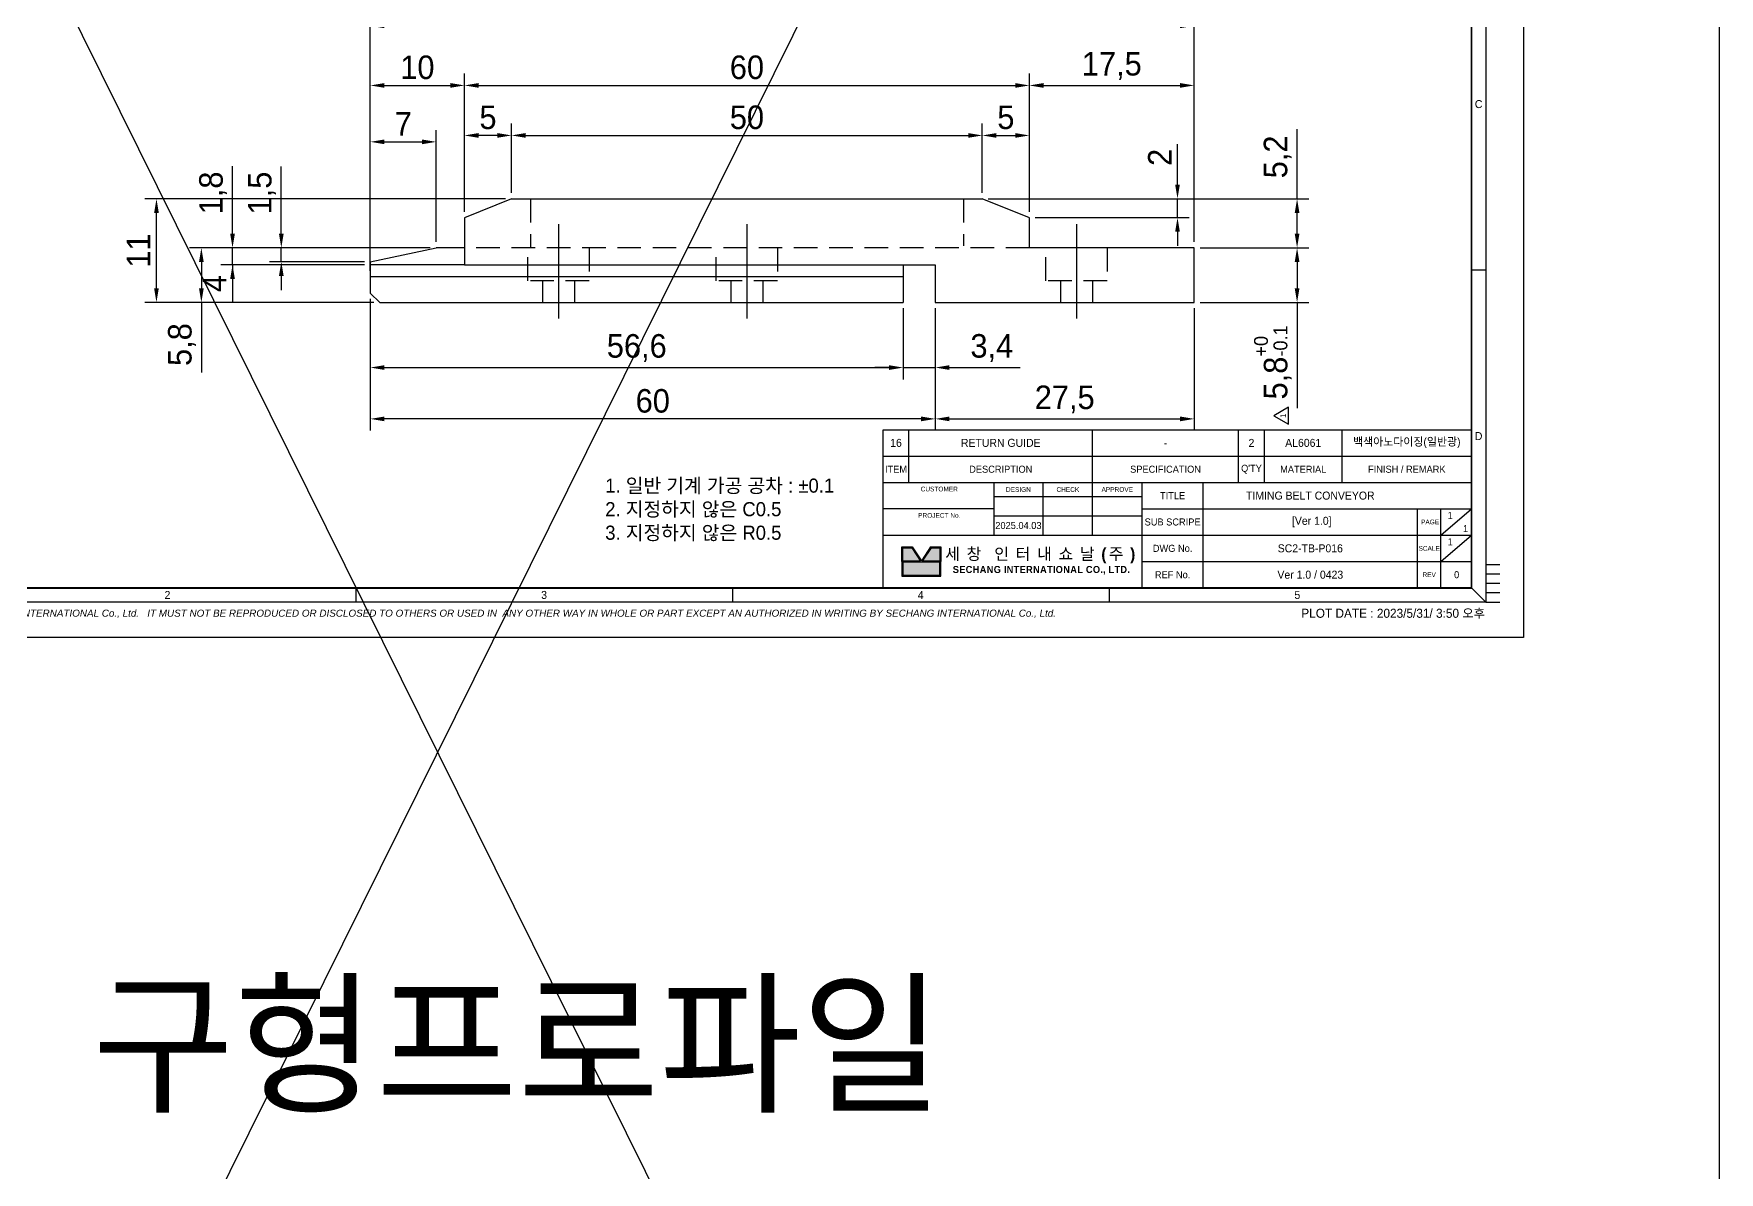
# Model space of a CAD drawing. Header units: inches. Extents: x 0 to 23821, y 0 to 11279.
# Drawn here: x 23265.8 to 23444.8, y 2077.7 to 2198.6 of the extents above; entities that cross this region are included whole.
import ezdxf
from ezdxf.enums import TextEntityAlignment as Align

# ---------------------------------------------------------------- set-up
doc = ezdxf.new("R2010")
doc.units = ezdxf.units.IN
doc.header["$LTSCALE"] = 10
doc.header["$MEASUREMENT"] = 0
for name, pattern in [('CENTER', [2, 1.25, -0.25, 0.25, -0.25]), ('HIDDEN', [0.375, 0.25, -0.125]), ('PHANTOM', [2.5, 1.25, -0.25, 0.25, -0.25, 0.25, -0.25])]:
    doc.linetypes.add(name, pattern=pattern)
doc.layers.get('Defpoints').update_dxf_attribs({"color": 8})
for name, color, linetype in [('11', 1, 'CENTER'), ('22', 2, 'HIDDEN'), ('44', 4, 'Continuous'), ('66', 6, 'PHANTOM'), ('T', 3, 'Continuous'), ('V', 1, 'Continuous')]:
    doc.layers.add(name, color=color, linetype=linetype)
doc.styles.add('SCI', font='')
doc.styles.get('SCI').set_extended_font_data('Gulim')
doc.dimstyles.new('SCH', dxfattribs={"dimtxt": 2.5, "dimasz": 2, "dimexe": 1.25, "dimexo": 0.625, "dimtad": 1, "dimdec": 8, "dimtxsty": 'SCI', "dimcen": 2.5, "dimclrd": 4, "dimclre": 4, "dimclrt": 7, "dimadec": 8, "dimazin": 2, "dimtfac": 1, "dimtdec": 8, "dimtmove": 0, "dimatfit": 3, "dimfxl": 1, "dimarcsym": 0})

# ---------------------------------------------------------------- blocks, each defined once
blk = doc.blocks.new('SECHANG TITLE')
h = blk.add_hatch(color=162)
h.dxf.hatch_style = 1
h.paths.add_polyline_path([(6.08, -25.11), (4.21, -25.11), (4.21, -27.9), (7.94, -27.9)])
h.paths.add_polyline_path([(12.06, -25.11), (10.19, -25.11), (8.33, -27.9), (12.06, -27.9)])
h.paths.add_polyline_path([(12.06, -28.1), (4.21, -28.1), (4.21, -30.89), (12.06, -30.89)])
at = {"color": 3}
for p, q in [((125, 0), (125, -33.6)), ((0, -5.6), (125, -5.6)), ((0, -33.6), (0, -5.6)), ((5.5, -11.2), (5.5, -5.6)), ((44.5, -22.4), (44.5, -5.6)), ((75.5, -11.2), (75.5, -5.6)), ((81, -11.2), (81, -5.6)), ((97.5, -11.2), (97.5, -5.6)), ((0, -11.2), (125, -11.2)), ((23.5, -11.2), (23.5, -22.4)), ((23.5, -14.2), (55, -14.2)), ((34, -22.4), (34, -11.2)), ((55, -33.6), (55, -11.2)), ((68, -33.6), (68, -11.2)), ((23.5, -16.8), (0, -16.8)), ((55, -16.8), (125, -16.8)), ((113.5, -33.6), (113.5, -16.8)), ((118.5, -22.4), (125, -16.8)), ((118.5, -33.6), (118.5, -16.8)), ((23.5, -18.3), (55, -18.3)), ((0, -22.4), (125, -22.4)), ((118.5, -28), (125, -22.4)), ((55, -28), (125, -28)), ((0, -33.6), (125, -33.6))]:
    blk.add_line(p, q, dxfattribs=at)
for p, q in [((4, -28), (4, -24.9)), ((4, -24.9), (6.19, -24.9)), ((6.19, -24.9), (8.13, -27.81)), ((10.08, -24.9), (8.13, -27.81)), ((10.08, -24.9), (12.27, -24.9)), ((12.27, -24.9), (12.27, -28)), ((4, -28), (4, -31.1)), ((4.21, -27.9), (4.21, -25.11)), ((4.21, -25.11), (6.08, -25.11)), ((7.94, -27.9), (4.21, -27.9)), ((12.06, -28.1), (4.21, -28.1)), ((4.21, -28.1), (4.21, -30.89)), ((6.08, -25.11), (7.94, -27.9)), ((10.19, -25.11), (8.33, -27.9)), ((12.06, -27.9), (8.33, -27.9)), ((10.19, -25.11), (12.06, -25.11)), ((12.06, -25.11), (12.06, -27.9)), ((12.06, -30.89), (12.06, -28.1)), ((12.27, -31.1), (12.27, -28)), ((4, -31.1), (12.27, -31.1)), ((4.21, -30.89), (12.06, -30.89))]:
    blk.add_line(p, q)
at = {"attachment_point": 5, "style": 'SCI'}
for s, insert, char_height, width in [('ITEM', (2.75, -8.4), 1.5, 5.5), ('DESCRIPTION', (25, -8.4), 1.5, 39), ('SPECIFICATION', (60, -8.4), 1.5, 31), ("Q'TY", (78.25, -8.4), 1.5, 5.5), ('MATERIAL', (89.25, -8.4), 1.5, 16.5), ('FINISH / REMARK', (111.25, -8.4), 1.5, 27.5), (' CUSTOMER', (11.75, -12.6), 1, 23.5), ('DESIGN', (28.75, -12.7), 1, 10.5), ('CHECK', (39.25, -12.7), 1, 10.5), ('APPROVE', (49.75, -12.7), 1, 10.5), ('TITLE', (61.5, -14), 1.5, 13), (' PROJECT No.', (11.75, -18.2), 1, 23.5), ('SUB SCRIPE', (61.5, -19.6), 1.5, 13), (' PAGE', (116, -19.6), 1, 5), ('{\\fGulim|b1|i0|c129|p50;\\T1.45;세창 인터내쇼날(주)}', (33.63, -26.75), 2.5, 38.7333), ('DWG No.', (61.5, -25.2), 1.5, 13), ('SCALE', (116, -25.2), 1, 5), ('{\\fGulim|b1|i0|c129|p50;\\T1.05;SECHANG INTERNATIONAL CO., LTD.}', (33.63, -29.85), 1.5, 38.7333), ('REF No.', (61.5, -30.8), 1.5, 13), ('REV', (116, -30.8), 1, 5)]:
    blk.add_mtext(s, dxfattribs=dict(at, insert=insert, char_height=char_height, width=width))
blk = doc.blocks.new('SECHANG A3')
for p, q in [((202, 78), (199, 78)), ((202, 15.5), (205, 15.5))]:
    blk.add_line(p, q)
at = {"color": 2}
for p, q in [((-38, 10.5), (-38, 7.5)), ((42, 10.5), (42, 7.5)), ((122, 10.5), (122, 7.5)), ((199, 10.5), (202, 7.5))]:
    blk.add_line(p, q, dxfattribs=at)
at = {"color": 1}
blk.add_lwpolyline([(-210, 297), (210, 297), (210, 0), (-210, 0)], close=True, dxfattribs=at)
at = {"color": 2}
blk.add_lwpolyline([(-198, 289.5), (202, 289.5), (202, 7.5), (-198, 7.5)], close=True, dxfattribs=at)
at = {"const_width": 0.4}
blk.add_lwpolyline([(-195, 286.5), (199, 286.5), (199, 10.5), (-195, 10.5)], close=True, dxfattribs=at)
at = {"layer": '11', "ltscale": 5}
blk.add_line((202, 11.5), (205, 11.5), dxfattribs=at)
at = {"layer": '22', "ltscale": 5}
blk.add_line((202, 13.5), (205, 13.5), dxfattribs=at)
at = {"layer": '66', "ltscale": 3}
blk.add_line((202, 9.5), (205, 9.5), dxfattribs=at)
at = {"layer": 'T'}
blk.add_line((202, 7.5), (205, 7.5), dxfattribs=at)
blk.add_blockref('SECHANG TITLE', (74, 44.1))
at = {"linetype": 'Continuous', "style": 'SCI'}
blk.add_text('PLOT DATE : 2023/5/31/ 3:50 오후', height=1.92, dxfattribs=at).set_placement((201.86, 4.16), align=Align.RIGHT)
at = {"color": 2, "style": 'SCI'}
for s, insert, char_height, width, attachment_point in [('C', (200.5, 113.25), 1.7, 3, 5), ('D', (200.5, 42.75), 1.7, 3, 5), ('1. 일반 기계 가공 공차 : ±0.1\\P2. 지정하지 않은 C0.5\\P3. 지정하지 않은 R0.5', (14.98, 27.07), 3, 83.5818, 4), ('TIMING BELT CONVEYOR', (164.75, 30.1), 1.7, 45.5, 5), ('2025.04.03', (102.75, 23.75), 1.5, 10.5, 5), ('\\pi1.42726;1', (195.75, 23.1), 1.5, 3.25, 4), ('2', (-78, 9), 1.7, 80, 5), ('3', (2, 9), 1.7, 80, 5), ('4', (82, 9), 1.7, 80, 5), ('5', (162, 9), 1.7, 80, 5)]:
    blk.add_mtext(s, dxfattribs=dict(at, insert=insert, char_height=char_height, width=width, attachment_point=attachment_point))
at = {"color": 3, "insert": (-198, 5), "char_height": 1.5, "width": 400.0238, "attachment_point": 4, "style": 'SCI'}
blk.add_mtext('{\\fArial|b0|i1|c0|p34;THIS DRAWING CONTAINS CONFIDENTIAL INFORMATION PROPRIETARY TO SECHANG INTERNATIONAL Co., Ltd.   IT MUST NOT BE REPRODUCED OR DISCLOSED TO OTHERS OR USED IN  ANY OTHER WAY IN WHOLE OR PART EXCEPT AN AUTHORIZED IN WRITING BY SECHANG INTERNATIONAL Co., Ltd.  }', dxfattribs=at)
blk = doc.blocks.new('A$C22515e4a')
at = {"color": 3}
for p, q in [((0, 0), (125, 0)), ((0, -5.6), (0, 0)), ((5.5, -5.6), (5.5, 0)), ((44.5, -5.6), (44.5, 0)), ((75.5, -5.6), (75.5, 0)), ((81, -5.6), (81, 0)), ((97.5, -5.6), (97.5, 0)), ((125, 0), (125, -5.6))]:
    blk.add_line(p, q, dxfattribs=at)
blk = doc.blocks.new('A$Cbff18ab5')
for p, q in [((-72.5, 11), (-77.5, 9)), ((-72.5, 11), (-22.5, 11)), ((-17.5, 9), (-22.5, 11)), ((-77.5, 9), (-77.5, 4)), ((-17.5, 5.8), (-17.5, 9)), ((-87.5, 4.3), (-80.5, 5.8)), ((-77.5, 5.8), (-80.5, 5.8)), ((0, 5.8), (-17.5, 5.8)), ((0, 0), (0, 5.8)), ((-87.5, 4.3), (-87.5, 4)), ((-77.5, 4), (-87.5, 4)), ((-87.5, 4), (-87.5, 1)), ((-77.5, 4), (-27.5, 4)), ((-30.9, 4), (-30.9, 0)), ((-27.5, 4), (-27.5, 0)), ((-27.5, 4), (-27.5, 0)), ((-87.5, 2.74), (-30.9, 2.74)), ((-86.5, 0), (-87.5, 1)), ((-86.5, 0), (-30.9, 0)), ((-27.5, 0), (0, 0))]:
    blk.add_line(p, q)
at = {"layer": '11'}
for p, q in [((-67.5, 8.3), (-67.5, -1.7)), ((-47.5, 8.3), (-47.5, -1.7)), ((-12.5, 8.3), (-12.5, -1.7))]:
    blk.add_line(p, q, dxfattribs=at)
at = {"layer": '22'}
for p, q in [((-70.5, 11), (-70.5, 5.8)), ((-24.5, 11), (-24.5, 6)), ((-17.5, 5.8), (-77.5, 5.8)), ((-70.75, 2.3), (-70.75, 5.8)), ((-64.25, 5.8), (-64.25, 2.3)), ((-50.75, 2.3), (-50.75, 5.8)), ((-44.25, 5.8), (-44.25, 2.3)), ((-15.75, 2.3), (-15.75, 5.8)), ((-9.25, 5.8), (-9.25, 2.3)), ((-64.25, 2.3), (-70.75, 2.3)), ((-69.2, 2.3), (-69.2, 0)), ((-65.8, 2.3), (-65.8, 0)), ((-44.25, 2.3), (-50.75, 2.3)), ((-49.2, 2.3), (-49.2, 0)), ((-45.8, 2.3), (-45.8, 0)), ((-9.25, 2.3), (-15.75, 2.3)), ((-14.2, 2.3), (-14.2, 0)), ((-10.8, 2.3), (-10.8, 0))]:
    blk.add_line(p, q, dxfattribs=at)
blk = doc.blocks.new('*D905')
at = {"color": 4, "lineweight": -2, "transparency": 16777216}
for p, q in [((23315.91, 2181.05), (23277.58, 2181.05)), ((23278.83, 2171.55), (23278.83, 2179.55)), ((23301.91, 2170.05), (23277.58, 2170.05))]:
    blk.add_line(p, q, dxfattribs=at)
at = {"color": 4, "transparency": 16777216}
for points in [[(23278.58, 2179.55), (23279.08, 2179.55), (23278.83, 2181.05)], [(23278.58, 2171.55), (23279.08, 2171.55), (23278.83, 2170.05)]]:
    blk.add_solid(points, dxfattribs=at)
at = {"layer": 'Defpoints', "color": 0, "transparency": 16777216}
for p in [(23278.83, 2181.05), (23316.54, 2181.05), (23302.54, 2170.05)]:
    blk.add_point(p, dxfattribs=at)
at = {"color": 7, "transparency": 16777216, "insert": (23276.92, 2175.55), "char_height": 2.5, "attachment_point": 5, "rotation": 90, "style": 'SCI'}
blk.add_mtext('11', dxfattribs=at)
blk = doc.blocks.new('*D906')
at = {"color": 4, "lineweight": -2, "transparency": 16777216}
for p, q in [((23301.54, 2173.41), (23301.54, 2194.34)), ((23303.04, 2193.09), (23310.04, 2193.09)), ((23311.54, 2179.67), (23311.54, 2194.34))]:
    blk.add_line(p, q, dxfattribs=at)
at = {"color": 4, "transparency": 16777216}
for points in [[(23303.04, 2193.34), (23303.04, 2192.84), (23301.54, 2193.09)], [(23310.04, 2193.34), (23310.04, 2192.84), (23311.54, 2193.09)]]:
    blk.add_solid(points, dxfattribs=at)
at = {"layer": 'Defpoints', "color": 0, "transparency": 16777216}
for p in [(23311.54, 2193.09), (23311.54, 2179.05), (23301.54, 2172.78)]:
    blk.add_point(p, dxfattribs=at)
at = {"color": 7, "transparency": 16777216, "insert": (23306.54, 2195), "char_height": 2.5, "attachment_point": 5, "style": 'SCI'}
blk.add_mtext('10', dxfattribs=at)
blk = doc.blocks.new('*D907')
at = {"color": 4, "lineweight": -2, "transparency": 16777216}
for p, q in [((23311.54, 2179.67), (23311.54, 2194.34)), ((23313.04, 2193.09), (23370.04, 2193.09)), ((23371.54, 2179.67), (23371.54, 2194.34))]:
    blk.add_line(p, q, dxfattribs=at)
at = {"color": 4, "transparency": 16777216}
for points in [[(23313.04, 2193.34), (23313.04, 2192.84), (23311.54, 2193.09)], [(23370.04, 2193.34), (23370.04, 2192.84), (23371.54, 2193.09)]]:
    blk.add_solid(points, dxfattribs=at)
at = {"layer": 'Defpoints', "color": 0, "transparency": 16777216}
for p in [(23371.54, 2193.09), (23311.54, 2179.05), (23371.54, 2179.05)]:
    blk.add_point(p, dxfattribs=at)
at = {"color": 7, "transparency": 16777216, "insert": (23341.54, 2195), "char_height": 2.5, "attachment_point": 5, "style": 'SCI'}
blk.add_mtext('60', dxfattribs=at)
blk = doc.blocks.new('*D908')
at = {"color": 4, "lineweight": -2, "transparency": 16777216}
for p, q in [((23371.54, 2179.67), (23371.54, 2194.34)), ((23373.04, 2193.09), (23387.54, 2193.09)), ((23389.04, 2176.47), (23389.04, 2194.34))]:
    blk.add_line(p, q, dxfattribs=at)
at = {"color": 4, "transparency": 16777216}
for points in [[(23373.04, 2193.34), (23373.04, 2192.84), (23371.54, 2193.09)], [(23387.54, 2193.34), (23387.54, 2192.84), (23389.04, 2193.09)]]:
    blk.add_solid(points, dxfattribs=at)
at = {"layer": 'Defpoints', "color": 0, "transparency": 16777216}
for p in [(23389.04, 2193.09), (23371.54, 2179.05), (23389.04, 2175.85)]:
    blk.add_point(p, dxfattribs=at)
at = {"color": 7, "transparency": 16777216, "insert": (23380.29, 2195.16), "char_height": 2.5, "attachment_point": 5, "style": 'SCI'}
blk.add_mtext('17,5', dxfattribs=at)
blk = doc.blocks.new('*D694')
at = {"color": 4, "lineweight": -2, "transparency": 16777216}
for p, q in [((23301.54, 2173.41), (23301.54, 2200.67)), ((23389.04, 2176.47), (23389.04, 2200.67)), ((23303.04, 2199.42), (23387.54, 2199.42))]:
    blk.add_line(p, q, dxfattribs=at)
at = {"color": 4, "transparency": 16777216}
for points in [[(23303.04, 2199.67), (23303.04, 2199.17), (23301.54, 2199.42)], [(23387.54, 2199.67), (23387.54, 2199.17), (23389.04, 2199.42)]]:
    blk.add_solid(points, dxfattribs=at)
at = {"layer": 'Defpoints', "color": 0, "transparency": 16777216}
for p in [(23389.04, 2199.42), (23389.04, 2175.85), (23301.54, 2172.78)]:
    blk.add_point(p, dxfattribs=at)
at = {"color": 7, "transparency": 16777216, "insert": (23345.29, 2201.49), "char_height": 2.5, "attachment_point": 5, "style": 'SCI'}
blk.add_mtext('87,5', dxfattribs=at)
blk = doc.blocks.new('*D909')
at = {"color": 4, "lineweight": -2, "transparency": 16777216}
for p, q in [((23399.97, 2181.05), (23399.97, 2188.46)), ((23367.16, 2181.05), (23401.22, 2181.05)), ((23399.97, 2177.35), (23399.97, 2179.55)), ((23389.66, 2175.85), (23401.22, 2175.85))]:
    blk.add_line(p, q, dxfattribs=at)
at = {"color": 4, "transparency": 16777216}
for points in [[(23399.72, 2179.55), (23400.22, 2179.55), (23399.97, 2181.05)], [(23399.72, 2177.35), (23400.22, 2177.35), (23399.97, 2175.85)]]:
    blk.add_solid(points, dxfattribs=at)
at = {"layer": 'Defpoints', "color": 0, "transparency": 16777216}
for p in [(23366.54, 2181.05), (23399.97, 2181.05), (23389.04, 2175.85)]:
    blk.add_point(p, dxfattribs=at)
at = {"color": 7, "transparency": 16777216, "insert": (23397.91, 2185.5), "char_height": 2.5, "attachment_point": 5, "rotation": 90, "style": 'SCI'}
blk.add_mtext('5,2', dxfattribs=at)
blk = doc.blocks.new('*D910')
at = {"color": 4, "lineweight": -2, "transparency": 16777216}
for p, q in [((23389.66, 2175.85), (23401.22, 2175.85)), ((23399.97, 2174.35), (23399.97, 2171.55)), ((23389.66, 2170.05), (23401.22, 2170.05)), ((23399.97, 2170.05), (23399.97, 2158.81))]:
    blk.add_line(p, q, dxfattribs=at)
at = {"color": 4, "transparency": 16777216}
for points in [[(23399.72, 2174.35), (23400.22, 2174.35), (23399.97, 2175.85)], [(23399.72, 2171.55), (23400.22, 2171.55), (23399.97, 2170.05)]]:
    blk.add_solid(points, dxfattribs=at)
at = {"layer": 'Defpoints', "color": 0, "transparency": 16777216}
for p in [(23389.04, 2175.85), (23389.04, 2170.05), (23399.97, 2170.05)]:
    blk.add_point(p, dxfattribs=at)
at = {"color": 7, "transparency": 16777216, "insert": (23397.4, 2163.68), "char_height": 2.5, "attachment_point": 5, "rotation": 90, "style": 'SCI'}
blk.add_mtext('5,8{\\H0.59x;\\S+0^ -0.1;}', dxfattribs=at)
blk = doc.blocks.new('*D911')
at = {"color": 4, "lineweight": -2, "transparency": 16777216}
for p, q in [((23361.54, 2169.42), (23361.54, 2156.43)), ((23389.04, 2169.42), (23389.04, 2156.43)), ((23363.04, 2157.68), (23387.54, 2157.68))]:
    blk.add_line(p, q, dxfattribs=at)
at = {"color": 4, "transparency": 16777216}
for points in [[(23363.04, 2157.93), (23363.04, 2157.43), (23361.54, 2157.68)], [(23387.54, 2157.93), (23387.54, 2157.43), (23389.04, 2157.68)]]:
    blk.add_solid(points, dxfattribs=at)
at = {"layer": 'Defpoints', "color": 0, "transparency": 16777216}
for p in [(23361.54, 2170.05), (23389.04, 2170.05), (23389.04, 2157.68)]:
    blk.add_point(p, dxfattribs=at)
at = {"color": 7, "transparency": 16777216, "insert": (23375.29, 2159.74), "char_height": 2.5, "attachment_point": 5, "style": 'SCI'}
blk.add_mtext('27,5', dxfattribs=at)
blk = doc.blocks.new('*D912')
at = {"color": 4, "lineweight": -2, "transparency": 16777216}
for p, q in [((23301.54, 2170.42), (23301.54, 2156.43)), ((23361.54, 2169.42), (23361.54, 2156.43)), ((23360.04, 2157.68), (23303.04, 2157.68))]:
    blk.add_line(p, q, dxfattribs=at)
at = {"color": 4, "transparency": 16777216}
for points in [[(23303.04, 2157.93), (23303.04, 2157.43), (23301.54, 2157.68)], [(23360.04, 2157.93), (23360.04, 2157.43), (23361.54, 2157.68)]]:
    blk.add_solid(points, dxfattribs=at)
at = {"layer": 'Defpoints', "color": 0, "transparency": 16777216}
for p in [(23301.54, 2171.05), (23361.54, 2170.05), (23301.54, 2157.68)]:
    blk.add_point(p, dxfattribs=at)
at = {"color": 7, "transparency": 16777216, "insert": (23331.54, 2159.58), "char_height": 2.5, "attachment_point": 5, "style": 'SCI'}
blk.add_mtext('60', dxfattribs=at)
blk = doc.blocks.new('*D913')
at = {"color": 4, "lineweight": -2, "transparency": 16777216}
for p, q in [((23301.54, 2170.42), (23301.54, 2161.88)), ((23358.14, 2169.42), (23358.14, 2161.88)), ((23303.04, 2163.13), (23356.64, 2163.13))]:
    blk.add_line(p, q, dxfattribs=at)
at = {"color": 4, "transparency": 16777216}
for points in [[(23303.04, 2163.38), (23303.04, 2162.88), (23301.54, 2163.13)], [(23356.64, 2163.38), (23356.64, 2162.88), (23358.14, 2163.13)]]:
    blk.add_solid(points, dxfattribs=at)
at = {"layer": 'Defpoints', "color": 0, "transparency": 16777216}
for p in [(23301.54, 2171.05), (23358.14, 2170.05), (23358.14, 2163.13)]:
    blk.add_point(p, dxfattribs=at)
at = {"color": 7, "transparency": 16777216, "insert": (23329.84, 2165.2), "char_height": 2.5, "attachment_point": 5, "style": 'SCI'}
blk.add_mtext('56,6', dxfattribs=at)
blk = doc.blocks.new('*D695')
at = {"color": 4, "lineweight": -2, "transparency": 16777216}
for p, q in [((23358.14, 2169.42), (23358.14, 2161.88)), ((23361.54, 2169.42), (23361.54, 2161.88)), ((23356.64, 2163.13), (23355.14, 2163.13)), ((23358.14, 2163.13), (23361.54, 2163.13)), ((23363.04, 2163.13), (23370.56, 2163.13))]:
    blk.add_line(p, q, dxfattribs=at)
at = {"color": 4, "transparency": 16777216}
for points in [[(23356.64, 2163.38), (23356.64, 2162.88), (23358.14, 2163.13)], [(23363.04, 2163.38), (23363.04, 2162.88), (23361.54, 2163.13)]]:
    blk.add_solid(points, dxfattribs=at)
at = {"layer": 'Defpoints', "color": 0, "transparency": 16777216}
for p in [(23358.14, 2170.05), (23361.54, 2170.05), (23361.54, 2163.13)]:
    blk.add_point(p, dxfattribs=at)
at = {"color": 7, "transparency": 16777216, "insert": (23367.55, 2165.2), "char_height": 2.5, "attachment_point": 5, "style": 'SCI'}
blk.add_mtext('3,4', dxfattribs=at)
blk = doc.blocks.new('*D696')
at = {"color": 4, "lineweight": -2, "transparency": 16777216}
for p, q in [((23366.54, 2181.67), (23366.54, 2189.03)), ((23368.04, 2187.78), (23370.04, 2187.78)), ((23371.54, 2179.67), (23371.54, 2189.03))]:
    blk.add_line(p, q, dxfattribs=at)
at = {"color": 4, "transparency": 16777216}
for points in [[(23368.04, 2188.03), (23368.04, 2187.53), (23366.54, 2187.78)], [(23370.04, 2188.03), (23370.04, 2187.53), (23371.54, 2187.78)]]:
    blk.add_solid(points, dxfattribs=at)
at = {"layer": 'Defpoints', "color": 0, "transparency": 16777216}
for p in [(23371.54, 2187.78), (23366.54, 2181.05), (23371.54, 2179.05)]:
    blk.add_point(p, dxfattribs=at)
at = {"color": 7, "transparency": 16777216, "insert": (23369.04, 2189.69), "char_height": 2.5, "attachment_point": 5, "style": 'SCI'}
blk.add_mtext('5', dxfattribs=at)
blk = doc.blocks.new('*D697')
at = {"color": 4, "lineweight": -2, "transparency": 16777216}
for p, q in [((23316.54, 2181.67), (23316.54, 2189.03)), ((23318.04, 2187.78), (23365.04, 2187.78)), ((23366.54, 2181.67), (23366.54, 2189.03))]:
    blk.add_line(p, q, dxfattribs=at)
at = {"color": 4, "transparency": 16777216}
for points in [[(23318.04, 2188.03), (23318.04, 2187.53), (23316.54, 2187.78)], [(23365.04, 2188.03), (23365.04, 2187.53), (23366.54, 2187.78)]]:
    blk.add_solid(points, dxfattribs=at)
at = {"layer": 'Defpoints', "color": 0, "transparency": 16777216}
for p in [(23366.54, 2187.78), (23316.54, 2181.05), (23366.54, 2181.05)]:
    blk.add_point(p, dxfattribs=at)
at = {"color": 7, "transparency": 16777216, "insert": (23341.54, 2189.69), "char_height": 2.5, "attachment_point": 5, "style": 'SCI'}
blk.add_mtext('50', dxfattribs=at)
blk = doc.blocks.new('*D698')
at = {"color": 4, "lineweight": -2, "transparency": 16777216}
for p, q in [((23311.54, 2179.67), (23311.54, 2189.03)), ((23315.04, 2187.78), (23313.04, 2187.78)), ((23316.54, 2181.67), (23316.54, 2189.03))]:
    blk.add_line(p, q, dxfattribs=at)
at = {"color": 4, "transparency": 16777216}
for points in [[(23313.04, 2188.03), (23313.04, 2187.53), (23311.54, 2187.78)], [(23315.04, 2188.03), (23315.04, 2187.53), (23316.54, 2187.78)]]:
    blk.add_solid(points, dxfattribs=at)
at = {"layer": 'Defpoints', "color": 0, "transparency": 16777216}
for p in [(23311.54, 2187.78), (23316.54, 2181.05), (23311.54, 2179.05)]:
    blk.add_point(p, dxfattribs=at)
at = {"color": 7, "transparency": 16777216, "insert": (23314.04, 2189.69), "char_height": 2.5, "attachment_point": 5, "style": 'SCI'}
blk.add_mtext('5', dxfattribs=at)
blk = doc.blocks.new('*D699')
at = {"color": 4, "lineweight": -2, "transparency": 16777216}
for p, q in [((23387.27, 2182.55), (23387.27, 2186.85)), ((23367.16, 2181.05), (23388.52, 2181.05)), ((23387.27, 2179.05), (23387.27, 2181.05)), ((23372.16, 2179.05), (23388.52, 2179.05)), ((23387.27, 2177.55), (23387.27, 2176.05))]:
    blk.add_line(p, q, dxfattribs=at)
at = {"color": 4, "transparency": 16777216}
for points in [[(23387.02, 2182.55), (23387.52, 2182.55), (23387.27, 2181.05)], [(23387.02, 2177.55), (23387.52, 2177.55), (23387.27, 2179.05)]]:
    blk.add_solid(points, dxfattribs=at)
at = {"layer": 'Defpoints', "color": 0, "transparency": 16777216}
for p in [(23366.54, 2181.05), (23387.27, 2181.05), (23371.54, 2179.05)]:
    blk.add_point(p, dxfattribs=at)
at = {"color": 7, "transparency": 16777216, "insert": (23385.39, 2185.45), "char_height": 2.5, "attachment_point": 5, "rotation": 90, "style": 'SCI'}
blk.add_mtext('2', dxfattribs=at)
blk = doc.blocks.new('*D914')
at = {"color": 4, "lineweight": -2, "transparency": 16777216}
for p, q in [((23307.91, 2175.85), (23282.35, 2175.85)), ((23283.6, 2174.35), (23283.6, 2171.55)), ((23301.91, 2170.05), (23282.35, 2170.05)), ((23283.6, 2170.05), (23283.6, 2162.6))]:
    blk.add_line(p, q, dxfattribs=at)
at = {"color": 4, "transparency": 16777216}
for points in [[(23283.35, 2174.35), (23283.85, 2174.35), (23283.6, 2175.85)], [(23283.35, 2171.55), (23283.85, 2171.55), (23283.6, 2170.05)]]:
    blk.add_solid(points, dxfattribs=at)
at = {"layer": 'Defpoints', "color": 0, "transparency": 16777216}
for p in [(23308.54, 2175.85), (23283.6, 2170.05), (23302.54, 2170.05)]:
    blk.add_point(p, dxfattribs=at)
at = {"color": 7, "transparency": 16777216, "insert": (23281.54, 2165.57), "char_height": 2.5, "attachment_point": 5, "rotation": 90, "style": 'SCI'}
blk.add_mtext('5,8', dxfattribs=at)
blk = doc.blocks.new('*D915')
at = {"color": 4, "lineweight": -2, "transparency": 16777216}
for p, q in [((23286.91, 2177.35), (23286.91, 2184.5)), ((23307.91, 2175.85), (23285.66, 2175.85)), ((23286.91, 2174.05), (23286.91, 2175.85)), ((23300.91, 2174.05), (23285.66, 2174.05)), ((23286.91, 2172.55), (23286.91, 2171.05))]:
    blk.add_line(p, q, dxfattribs=at)
at = {"color": 4, "transparency": 16777216}
for points in [[(23286.66, 2177.35), (23287.16, 2177.35), (23286.91, 2175.85)], [(23286.66, 2172.55), (23287.16, 2172.55), (23286.91, 2174.05)]]:
    blk.add_solid(points, dxfattribs=at)
at = {"layer": 'Defpoints', "color": 0, "transparency": 16777216}
for p in [(23286.91, 2175.85), (23308.54, 2175.85), (23301.54, 2174.05)]:
    blk.add_point(p, dxfattribs=at)
at = {"color": 7, "transparency": 16777216, "insert": (23284.85, 2181.67), "char_height": 2.5, "attachment_point": 5, "rotation": 90, "style": 'SCI'}
blk.add_mtext('1,8', dxfattribs=at)
blk = doc.blocks.new('*D700')
at = {"color": 4, "lineweight": -2, "transparency": 16777216}
for p, q in [((23300.91, 2174.05), (23285.66, 2174.05)), ((23286.91, 2174.05), (23286.91, 2170.05)), ((23301.91, 2170.05), (23285.66, 2170.05))]:
    blk.add_line(p, q, dxfattribs=at)
at = {"layer": 'Defpoints', "color": 0, "transparency": 16777216}
for p in [(23301.54, 2174.05), (23286.91, 2170.05), (23302.54, 2170.05)]:
    blk.add_point(p, dxfattribs=at)
at = {"color": 7, "transparency": 16777216, "insert": (23285, 2172.05), "char_height": 2.5, "attachment_point": 5, "rotation": 90, "style": 'SCI'}
blk.add_mtext('4', dxfattribs=at)
blk = doc.blocks.new('*D916')
at = {"color": 4, "lineweight": -2, "transparency": 16777216}
for p, q in [((23292.09, 2177.35), (23292.09, 2184.47)), ((23300.91, 2175.85), (23290.84, 2175.85)), ((23292.09, 2174.35), (23292.09, 2175.85)), ((23300.91, 2174.35), (23290.84, 2174.35)), ((23292.09, 2172.85), (23292.09, 2171.35))]:
    blk.add_line(p, q, dxfattribs=at)
at = {"color": 4, "transparency": 16777216}
for points in [[(23291.84, 2177.35), (23292.34, 2177.35), (23292.09, 2175.85)], [(23291.84, 2172.85), (23292.34, 2172.85), (23292.09, 2174.35)]]:
    blk.add_solid(points, dxfattribs=at)
at = {"layer": 'Defpoints', "color": 0, "transparency": 16777216}
for p in [(23292.09, 2175.85), (23301.54, 2175.85), (23301.54, 2174.35)]:
    blk.add_point(p, dxfattribs=at)
at = {"color": 7, "transparency": 16777216, "insert": (23290.03, 2181.66), "char_height": 2.5, "attachment_point": 5, "rotation": 90, "style": 'SCI'}
blk.add_mtext('1,5', dxfattribs=at)
blk = doc.blocks.new('*D701')
at = {"color": 4, "lineweight": -2, "transparency": 16777216}
for p, q in [((23301.54, 2174.97), (23301.54, 2188.35)), ((23308.54, 2176.47), (23308.54, 2188.35)), ((23303.04, 2187.1), (23307.04, 2187.1))]:
    blk.add_line(p, q, dxfattribs=at)
at = {"color": 4, "transparency": 16777216}
for points in [[(23303.04, 2187.35), (23303.04, 2186.85), (23301.54, 2187.1)], [(23307.04, 2187.35), (23307.04, 2186.85), (23308.54, 2187.1)]]:
    blk.add_solid(points, dxfattribs=at)
at = {"layer": 'Defpoints', "color": 0, "transparency": 16777216}
for p in [(23308.54, 2187.1), (23308.54, 2175.85), (23301.54, 2174.35)]:
    blk.add_point(p, dxfattribs=at)
at = {"color": 7, "transparency": 16777216, "insert": (23305.04, 2189.01), "char_height": 2.5, "attachment_point": 5, "style": 'SCI'}
blk.add_mtext('7', dxfattribs=at)
blk = doc.blocks.new('A$C5b8731fd')
for p, q in [((0, 0), (-2.25, -3.9)), ((2.25, -3.9), (0, 0)), ((-2.25, -3.9), (2.25, -3.9))]:
    blk.add_line(p, q)

msp = doc.modelspace()

# ---------------------------------------------------------------- linework, layer by layer
at = {"layer": 'V'}
for p, q in [((23172.59148302, 2396.86143695), (23444.81035429, 1847.70465967)), ((23172.59148302, 1847.70465967), (23444.81035429, 2396.86143695))]:
    msp.add_line(p, q, dxfattribs=at)
msp.add_lwpolyline([(23172.59148302, 2396.86143695), (23444.81035429, 2396.86143695), (23444.81035429, 1847.70465967), (23172.59148302, 1847.70465967)], close=True, dxfattribs=at)

# ---------------------------------------------------------------- block references
at = {"xscale": 0.5, "yscale": 0.5, "zscale": 0.5}
for name, p in [('SECHANG A3', (23319, 2134.47908516)), ('A$C22515e4a', (23356, 2156.52908516))]:
    msp.add_blockref(name, p, dxfattribs=at)
msp.add_blockref('A$Cbff18ab5', (23389.03944122, 2170.04513132))
at = {"xscale": 0.3999999999999999, "yscale": 0.3999999999999999, "zscale": 0.3999999999999999, "rotation": 90}
msp.add_blockref('A$C5b8731fd', (23397.50154114, 2158.01364627), dxfattribs=at)

# ---------------------------------------------------------------- texts
at = {"insert": (23398.47665583, 2158.01364627), "char_height": 0.6, "width": 1.8015447416, "attachment_point": 5, "rotation": 90, "style": 'SCI'}
msp.add_mtext('{\\fGulim|b0|i0|c129|p50;1}', dxfattribs=at)
at = {"color": 2, "style": 'SCI'}
for s, insert, char_height, width, attachment_point in [('16', (23357.375, 2155.12908516), 0.85, 2.75, 5), ('RETURN GUIDE', (23368.5, 2155.12908516), 0.85, 20.0838800859, 5), ('2', (23395.125, 2155.12908516), 0.85, 2.75, 5), ('AL6061', (23400.625, 2155.12908516), 0.85, 8.25, 5), ('백색아노다이징(일반광)', (23411.625, 2155.12908516), 0.85, 13.75, 5), ('-', (23386, 2155.12908516), 0.85, 15.5, 5), (' [Ver 1.0]', (23401.375, 2146.72908516), 0.85, 22.75, 5), ('\\pi0.71363;1', (23415.25, 2147.42908516), 0.75, 1.625, 4), ('\\pi0.71363;1', (23415.25, 2144.62908516), 0.75, 1.625, 4), ('SC2-TB-P016', (23401.375, 2143.92908516), 0.85, 22.75, 5), ('Ver 1.0 / 0423', (23401.375, 2141.12908516), 0.85, 22.75, 5), ('\\pi1.39431;0', (23415.25, 2141.12908516), 0.75, 3.25, 4)]:
    msp.add_mtext(s, dxfattribs=dict(at, insert=insert, char_height=char_height, width=width, attachment_point=attachment_point))
at = {"layer": '44', "insert": (23271.64427103, 2097.28802356), "char_height": 12, "width": 94.7802370477, "attachment_point": 1, "style": 'SCI'}
msp.add_mtext('\\pi0.36482;구형프로파일', dxfattribs=at)

# ---------------------------------------------------------------- dimensions: what is measured, and where the dimension line sits
for base, p1, p2, override, picture, middle in [((23389.0394412249, 2199.4240401049), (23301.5394412249, 2172.784959644), (23389.0394412249, 2175.8451313183), {"dimasz": 1.5}, '*D694', (23345.2894412249, 2201.4854582141)), ((23311.5394412249, 2193.0921150345), (23301.5394412249, 2172.784959644), (23311.5394412249, 2179.0451313183), {"dimasz": 1.5}, '*D906', (23306.5394412249, 2195.00206843)), ((23371.5394412249, 2193.0921150345), (23311.5394412249, 2179.0451313183), (23371.5394412249, 2179.0451313183), {"dimasz": 1.5, "dimtmove": 1}, '*D907', (23341.5394412249, 2194.9987395352)), ((23389.0394412249, 2193.0921150345), (23371.5394412249, 2179.0451313183), (23389.0394412249, 2175.8451313183), {"dimasz": 1.5, "dimtmove": 1}, '*D908', (23380.2894412249, 2195.1551975911)), ((23311.5394412249, 2187.7825912787), (23316.5394412249, 2181.0451313183), (23311.5394412249, 2179.0451313183), {"dimasz": 1.5}, '*D698', (23314.0394412249, 2189.6875513319)), ((23366.5394412249, 2187.7825912787), (23316.5394412249, 2181.0451313183), (23366.5394412249, 2181.0451313183), {"dimasz": 1.5}, '*D697', (23341.5394412249, 2189.6892157793)), ((23371.5394412249, 2187.7825912787), (23366.5394412249, 2181.0451313183), (23371.5394412249, 2179.0451313183), {"dimasz": 1.5}, '*D696', (23369.0394412249, 2189.6875513319)), ((23308.5394412249, 2187.1015040572), (23301.5394412249, 2174.3451313183), (23308.5394412249, 2175.8451313183), {"dimasz": 1.5}, '*D701', (23305.0394412249, 2189.0081285579)), ((23301.5394412249, 2157.6754999893), (23361.5394412249, 2170.0451313183), (23301.5394412249, 2171.0451313183), {"dimasz": 1.5}, '*D912', (23331.5394412249, 2159.58212449)), ((23358.1394412249, 2163.1341512314), (23301.5394412249, 2171.0451313183), (23358.1394412249, 2170.0451313183), {"dimasz": 1.5}, '*D913', (23329.8394412249, 2165.1955693406)), ((23361.53944122, 2163.13415123), (23358.13944122, 2170.04513132), (23361.53944122, 2170.04513132), {"dimasz": 1.5}, '*D695', (23367.5512588, 2165.19723379)), ((23389.0394412249, 2157.6754999893), (23361.5394412249, 2170.0451313183), (23389.0394412249, 2170.0451313183), {"dimasz": 1.5}, '*D911', (23375.2894412249, 2159.7369180985))]:
    dim = msp.add_linear_dim(base=base, p1=p1, p2=p2, dimstyle='SCH', override=override)
    dim.commit()
    dim.dimension.update_dxf_attribs({"geometry": picture, "text_midpoint": middle})
for base, p1, p2, picture, middle in [((23399.9678403905, 2181.0451313183), (23389.0394412249, 2175.8451313183), (23366.5394412249, 2181.0451313183), '*D909', (23397.9064222813, 2185.5020221305)), ((23387.26709733, 2181.04513132), (23371.53944122, 2179.04513132), (23366.53944122, 2181.04513132), '*D699', (23385.38876844, 2185.44742826)), ((23286.90877113, 2175.84513132), (23301.53944122, 2174.04513132), (23308.53944122, 2175.84513132), '*D915', (23284.84568858, 2181.67385968)), ((23292.09142825, 2175.84513132), (23301.53944122, 2174.34513132), (23301.53944122, 2175.84513132), '*D916', (23290.02834569, 2181.65555076)), ((23278.8301858784, 2181.0451313183), (23302.5394412249, 2170.0451313183), (23316.5394412249, 2181.0451313183), '*D905', (23276.9202324829, 2175.5451313183)), ((23283.5992549236, 2170.0451313183), (23308.5394412249, 2175.8451313183), (23302.5394412249, 2170.0451313183), '*D914', (23281.5378368144, 2165.5732604794)), ((23286.90877113, 2170.04513132), (23301.53944122, 2174.04513132), (23302.53944122, 2170.04513132), '*D700', (23285.00048219, 2172.04513132))]:
    dim = msp.add_linear_dim(base=base, p1=p1, p2=p2, angle=90, dimstyle='SCH', override={"dimasz": 1.5})
    dim.commit()
    dim.dimension.update_dxf_attribs({"geometry": picture, "text_midpoint": middle})
dim = msp.add_linear_dim(base=(23399.9678403906, 2170.0451313183), p1=(23389.0394412249, 2175.8451313183), p2=(23389.0394412249, 2170.0451313183), angle=90, text='<>{\\H0.59x;\\S+0^ -0.1;}', dimstyle='SCH', override={"dimasz": 1.5})
dim.commit()
dim.dimension.update_dxf_attribs({"geometry": '*D910', "text_midpoint": (23397.3979724367, 2163.6765394408)})

doc.saveas('drawing.dxf')
